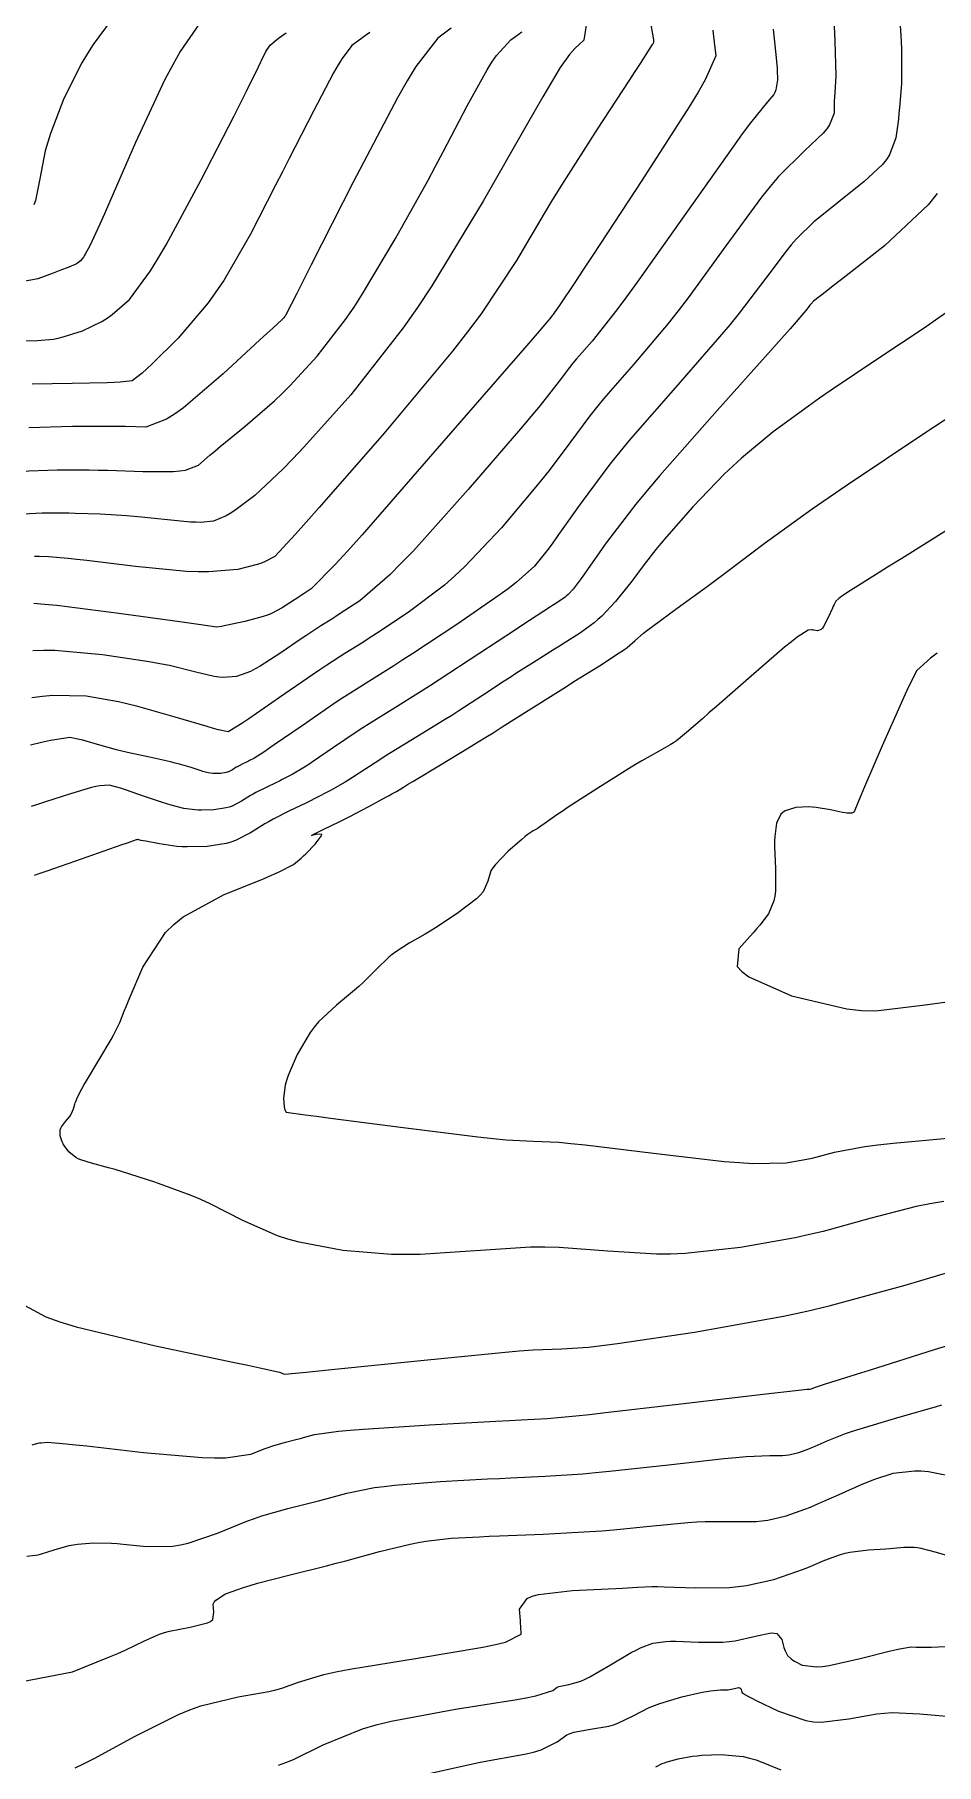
# Model space of a CAD drawing. Header units: metres. Extents: x 837475 to 838479, y 1189012 to 1191015.
# Drawn here: x 838121.3 to 838189.3, y 1189330.8 to 1189461.3 of the extents above; entities that cross this region are included whole.
import ezdxf

# ---------------------------------------------------------------- set-up
doc = ezdxf.new("R2010")
doc.units = ezdxf.units.M
doc.header["$LTSCALE"] = 0.3
doc.layers.add('COTAS 10', color=1, linetype='Continuous')
doc.layers.add('COTAS INT', color=252, linetype='Continuous')

msp = doc.modelspace()

# ---------------------------------------------------------------- linework, layer by layer
at = {"layer": 'COTAS 10'}
for points, elevation in [([(838127.464, 1189462.937), (838125.682, 1189460.542), (838125.239, 1189459.846), (838124.817, 1189459.135), (838123.475, 1189456.447), (838122.464, 1189453.827), (838122.252, 1189453.159), (838122.068, 1189452.515), (838121.649, 1189450.398), (838121.321, 1189448.77), (838121.195, 1189448.435)], 1880), ([(838120.12, 1189428.355), (838122.964, 1189428.459), (838125.368, 1189428.449), (838126.062, 1189428.437), (838126.77, 1189428.421), (838129.428, 1189428.332), (838131.737, 1189428.338), (838132.223, 1189428.381), (838132.644, 1189428.443), (838133.613, 1189428.82), (838134.482, 1189429.571), (838134.84, 1189429.87), (838135.249, 1189430.207), (838137.149, 1189431.751), (838139.34, 1189433.655), (838139.932, 1189434.219), (838140.517, 1189434.798), (838142.579, 1189437.025), (838144.713, 1189439.804), (838145.345, 1189440.733), (838145.994, 1189441.731), (838148.486, 1189445.908), (838150.9, 1189450.256), (838151.501, 1189451.362), (838152.071, 1189452.425), (838153.885, 1189455.908), (838155.376, 1189458.621), (838155.743, 1189459.198), (838156.089, 1189459.7), (838157.176, 1189460.885), (838158.008, 1189461.491)], 1890), ([(838181.543, 1189461.912), (838181.615, 1189460.777), (838181.673, 1189458.174), (838181.593, 1189456.873), (838181.578, 1189456.558), (838181.566, 1189456.263), (838181.548, 1189455.364), (838181.209, 1189454.463), (838180.995, 1189454.168), (838180.729, 1189453.852), (838179.332, 1189452.546), (838177.363, 1189450.569), (838176.736, 1189449.831), (838176.073, 1189449.01), (838173.386, 1189445.355), (838170.544, 1189441.434), (838169.785, 1189440.444), (838169.038, 1189439.496), (838166.439, 1189436.421), (838164.164, 1189433.809), (838163.621, 1189433.153), (838163.117, 1189432.526), (838161.609, 1189430.505), (838160.053, 1189428.407), (838159.517, 1189427.731), (838158.936, 1189427.014), (838156.458, 1189424.084), (838153.693, 1189421.158), (838152.931, 1189420.443), (838152.17, 1189419.771), (838149.435, 1189417.69), (838147.043, 1189416.116), (838146.5, 1189415.763), (838146.007, 1189415.445), (838144.658, 1189414.599), (838143.285, 1189413.72), (838142.779, 1189413.382), (838142.217, 1189413.003), (838139.734, 1189411.293), (838137.411, 1189409.694), (838136.951, 1189409.385), (838136.571, 1189409.134), (838135.86, 1189408.713), (838135.131, 1189408.857), (838134.739, 1189408.963), (838134.264, 1189409.097), (838131.863, 1189409.821), (838129.046, 1189410.616), (838128.31, 1189410.795), (838127.592, 1189410.956), (838125.156, 1189411.388), (838122.625, 1189411.446), (838121.848, 1189411.371), (838121.038, 1189411.256)], 1900), ([(838191.903, 1189425.065), (838186.648, 1189421.777), (838185.578, 1189421.107), (838184.673, 1189420.54), (838182.795, 1189419.362), (838182.142, 1189418.935), (838182.01, 1189418.842), (838181.9, 1189418.761), (838181.68, 1189418.561), (838181.543, 1189418.293), (838181.485, 1189418.168), (838181.418, 1189418.022), (838181.106, 1189417.312), (838180.758, 1189416.642), (838180.669, 1189416.521), (838180.583, 1189416.427), (838180.3, 1189416.322), (838180.031, 1189416.378), (838179.954, 1189416.386), (838179.877, 1189416.391), (838179.589, 1189416.381), (838178.751, 1189415.831), (838178.327, 1189415.494), (838177.819, 1189415.078), (838175.289, 1189412.911), (838172.672, 1189410.622), (838172.11, 1189410.128), (838171.618, 1189409.696), (838170.427, 1189408.643), (838169.657, 1189408.026), (838169.43, 1189407.869), (838169.197, 1189407.719), (838168.307, 1189407.225), (838167.04, 1189406.524), (838166.569, 1189406.243), (838166.046, 1189405.924), (838163.723, 1189404.456), (838161.496, 1189403.011), (838161.033, 1189402.705), (838160.637, 1189402.441), (838159.761, 1189401.829), (838159.355, 1189401.528), (838159.254, 1189401.46), (838159.159, 1189401.399), (838158.861, 1189401.234), (838158.412, 1189400.925), (838158.222, 1189400.774), (838158.004, 1189400.593), (838156.979, 1189399.704), (838156.005, 1189398.702), (838155.819, 1189398.451), (838155.669, 1189398.211), (838155.428, 1189397.44), (838155.074, 1189396.643), (838154.852, 1189396.386), (838154.576, 1189396.115), (838153.135, 1189395.005), (838151.49, 1189393.925), (838151.086, 1189393.671), (838150.705, 1189393.437), (838149.516, 1189392.758), (838148.502, 1189392.124), (838148.231, 1189391.919), (838147.964, 1189391.701), (838147.037, 1189390.809), (838146.026, 1189389.801), (838145.707, 1189389.51), (838145.371, 1189389.214), (838144.016, 1189388.105), (838142.67, 1189386.839), (838142.339, 1189386.444), (838142.027, 1189386.03), (838141.053, 1189384.374), (838140.375, 1189382.785), (838140.25, 1189382.412), (838140.152, 1189382.069), (838140.023, 1189381.075), (838140.083, 1189380.425), (838140.105, 1189380.299), (838140.129, 1189380.197), (838140.23, 1189380.025), (838141.653, 1189379.835), (838142.51, 1189379.722), (838143.566, 1189379.583), (838149.053, 1189378.865), (838154.692, 1189378.168), (838155.844, 1189378.043), (838156.819, 1189377.947), (838158.865, 1189377.847), (838160.797, 1189377.762), (838161.701, 1189377.675), (838162.766, 1189377.561), (838167.941, 1189376.924), (838173.258, 1189376.317), (838174.412, 1189376.222), (838175.427, 1189376.16), (838177.941, 1189376.201), (838179.481, 1189376.478), (838179.882, 1189376.565), (838180.271, 1189376.655), (838181.585, 1189377.016), (838183.861, 1189377.433), (838184.857, 1189377.559), (838186.012, 1189377.689), (838191.503, 1189378.195)], 1910), ([(838120.333, 1189337.085), (838124.121, 1189337.833), (838126.915, 1189338.949), (838127.535, 1189339.211), (838128.089, 1189339.453), (838129.537, 1189340.158), (838130.685, 1189340.665), (838131.05, 1189340.783), (838131.436, 1189340.891), (838133, 1189341.197), (838134.306, 1189341.517), (838134.529, 1189341.633), (838134.692, 1189341.762), (838134.778, 1189342.325), (838134.728, 1189342.927), (838134.804, 1189343.079), (838134.92, 1189343.226), (838135.664, 1189343.706), (838137.019, 1189344.194), (838137.519, 1189344.345), (838138.074, 1189344.504), (838140.53, 1189345.137), (838143.271, 1189345.819), (838144.006, 1189346.008), (838144.729, 1189346.198), (838147.256, 1189346.887), (838149.58, 1189347.463), (838150.176, 1189347.582), (838150.752, 1189347.682), (838152.663, 1189347.9), (838154.811, 1189348.01), (838155.537, 1189348.044), (838156.319, 1189348.079), (838159.618, 1189348.217), (838163.12, 1189348.4), (838164.03, 1189348.464), (838164.915, 1189348.533), (838167.896, 1189348.83), (838170.527, 1189349.083), (838171.191, 1189349.124), (838171.827, 1189349.153), (838173.893, 1189349.154), (838175.66, 1189349.171), (838176.108, 1189349.21), (838176.539, 1189349.263), (838177.945, 1189349.581), (838179.34, 1189350.083), (838179.763, 1189350.253), (838180.202, 1189350.436), (838181.921, 1189351.208), (838183.656, 1189351.976), (838184.106, 1189352.156), (838184.542, 1189352.322), (838186.005, 1189352.804), (838187.599, 1189352.991), (838188.118, 1189352.971), (838188.67, 1189352.92), (838190.944, 1189352.475)], 1900)]:
    msp.add_lwpolyline(points, dxfattribs=dict(at, elevation=elevation))
at = {"layer": 'COTAS INT'}
for points, elevation in [([(838134.191, 1189462.833), (838132.246, 1189459.997), (838131.675, 1189458.994), (838131.09, 1189457.896), (838128.863, 1189453.143), (838126.925, 1189448.682), (838126.522, 1189447.767), (838126.178, 1189446.992), (838125.419, 1189445.351), (838125.083, 1189444.73), (838125.005, 1189444.597), (838124.934, 1189444.482), (838124.732, 1189444.208), (838124.501, 1189444.039), (838124.41, 1189443.99), (838124.309, 1189443.939), (838123.849, 1189443.747), (838123.165, 1189443.488), (838122.922, 1189443.396), (838122.657, 1189443.294), (838121.505, 1189442.852), (838119.212, 1189442.426)], 1882), ([(838162.953, 1189462.618), (838162.684, 1189460.866), (838161.99, 1189460.219), (838161.796, 1189460.002), (838161.603, 1189459.769), (838160.9, 1189458.793), (838159.581, 1189456.587), (838158.999, 1189455.58), (838158.322, 1189454.4), (838155.094, 1189448.705), (838151.224, 1189442.321), (838150.142, 1189440.707), (838149.055, 1189439.159), (838145.094, 1189434.122), (838141.558, 1189430.156), (838140.739, 1189429.282), (838139.99, 1189428.507), (838137.862, 1189426.52), (838136.368, 1189425.402), (838136.018, 1189425.175), (838135.696, 1189424.983), (838134.761, 1189424.585), (838133.77, 1189424.499), (838133.412, 1189424.504), (838133.018, 1189424.521), (838131.29, 1189424.685), (838129.317, 1189424.898), (838128.767, 1189424.946), (838128.216, 1189424.989), (838126.213, 1189425.104), (838124.316, 1189425.17), (838123.831, 1189425.181), (838123.364, 1189425.19), (838121.822, 1189425.199), (838119.422, 1189425.074)], 1892), ([(838186.518, 1189462.327), (838186.584, 1189461.215), (838186.631, 1189460.217), (838186.63, 1189457.567), (838186.486, 1189455.784), (838186.442, 1189455.334), (838186.396, 1189454.902), (838186.215, 1189453.502), (838185.727, 1189452.214), (838185.488, 1189451.854), (838185.203, 1189451.492), (838183.798, 1189450.173), (838182.185, 1189448.901), (838181.769, 1189448.57), (838181.367, 1189448.247), (838180.027, 1189447.153), (838178.709, 1189445.874), (838178.321, 1189445.433), (838177.922, 1189444.955), (838176.399, 1189442.916), (838174.386, 1189440.263), (838173.68, 1189439.398), (838172.908, 1189438.476), (838169.579, 1189434.676), (838166.195, 1189430.789), (838165.388, 1189429.813), (838164.637, 1189428.881), (838162.395, 1189425.874), (838160.727, 1189423.499), (838160.339, 1189422.966), (838159.983, 1189422.485), (838158.961, 1189421.198), (838157.566, 1189419.952), (838156.974, 1189419.498), (838156.293, 1189418.997), (838153.092, 1189416.795), (838149.773, 1189414.61), (838149.019, 1189414.12), (838148.336, 1189413.68), (838146.463, 1189412.506), (838144.834, 1189411.477), (838144.304, 1189411.129), (838143.741, 1189410.753), (838141.424, 1189409.166), (838139.322, 1189407.713), (838138.894, 1189407.421), (838138.534, 1189407.177), (838137.787, 1189406.697), (838137.472, 1189406.531), (838137.383, 1189406.486), (838137.294, 1189406.442), (838136.963, 1189406.284), (838136.64, 1189406.122), (838136.555, 1189406.075), (838136.471, 1189406.028), (838136.184, 1189405.848), (838135.883, 1189405.693), (838135.79, 1189405.661), (838135.693, 1189405.634), (838135.31, 1189405.574), (838134.914, 1189405.564), (838134.809, 1189405.567), (838134.707, 1189405.574), (838134.354, 1189405.622), (838133.952, 1189405.721), (838133.818, 1189405.761), (838133.675, 1189405.805), (838133.075, 1189406.008), (838132.189, 1189406.27), (838131.865, 1189406.352), (838131.507, 1189406.439), (838129.929, 1189406.784), (838128.258, 1189407.153), (838127.842, 1189407.254), (838127.445, 1189407.354), (838126.179, 1189407.71), (838125.142, 1189408.01), (838124.889, 1189408.075), (838124.652, 1189408.131), (838123.922, 1189408.27), (838122.467, 1189408.06), (838121.772, 1189407.898), (838120.951, 1189407.691)], 1902), ([(838167.657, 1189462.432), (838167.923, 1189460.885), (838167.932, 1189460.787), (838167.934, 1189460.766), (838167.936, 1189460.748), (838167.941, 1189460.704), (838167.901, 1189460.617), (838167.874, 1189460.572), (838167.84, 1189460.517), (838167.663, 1189460.241), (838166.919, 1189459.102), (838166.529, 1189458.503), (838166.058, 1189457.78), (838163.69, 1189454.147), (838161, 1189449.929), (838160.325, 1189448.838), (838159.681, 1189447.781), (838157.61, 1189444.241), (838154.938, 1189440.224), (838153.915, 1189438.865), (838152.77, 1189437.4), (838147.61, 1189431.219), (838142.72, 1189425.611), (838141.744, 1189424.506), (838140.933, 1189423.596), (838139.368, 1189421.929), (838138.641, 1189421.535), (838138.357, 1189421.428), (838138.039, 1189421.322), (838136.591, 1189420.946), (838134.384, 1189420.756), (838133.587, 1189420.766), (838132.708, 1189420.804), (838128.862, 1189421.169), (838125.197, 1189421.613), (838124.433, 1189421.7), (838123.778, 1189421.772), (838122.318, 1189421.904), (838121.61, 1189421.928), (838121.429, 1189421.933), (838121.255, 1189421.936)], 1894), ([(838120.387, 1189438.184), (838121.457, 1189438.205), (838122.673, 1189438.323), (838123.036, 1189438.394), (838123.411, 1189438.483), (838124.86, 1189438.943), (838126.331, 1189439.652), (838126.719, 1189439.897), (838127.099, 1189440.164), (838128.403, 1189441.302), (838129.994, 1189443.461), (838130.556, 1189444.371), (838131.17, 1189445.417), (838133.824, 1189450.323), (838136.31, 1189455.153), (838136.817, 1189456.152), (838137.246, 1189457.004), (838138.144, 1189458.857), (838138.515, 1189459.649), (838138.612, 1189459.832), (838138.708, 1189460), (838139.032, 1189460.472), (838139.639, 1189460.995), (838139.913, 1189461.194), (838140.232, 1189461.416)], 1884), ([(838152.675, 1189461.754), (838151.661, 1189461.017), (838150.012, 1189458.865), (838149.362, 1189457.79), (838148.627, 1189456.508), (838145.272, 1189450.144), (838142.121, 1189443.915), (838141.514, 1189442.716), (838141.022, 1189441.746), (838140.207, 1189440.144), (838140.146, 1189440.042), (838140.13, 1189440.018), (838140.115, 1189439.995), (838140.063, 1189439.927), (838140.013, 1189439.873), (838139.998, 1189439.859), (838139.984, 1189439.845), (838139.93, 1189439.799), (838139.213, 1189439.141), (838138.78, 1189438.742), (838138.245, 1189438.249), (838135.466, 1189435.685), (838132.479, 1189433.138), (838131.812, 1189432.656), (838131.216, 1189432.271), (838129.642, 1189431.686), (838128.113, 1189431.719), (838127.544, 1189431.724), (838126.912, 1189431.726), (838124.107, 1189431.718), (838120.818, 1189431.635)], 1888), ([(838146.533, 1189461.443), (838146.206, 1189461.202), (838145.916, 1189460.989), (838145.183, 1189460.452), (838144.44, 1189459.476), (838144.145, 1189458.986), (838143.81, 1189458.401), (838142.279, 1189455.493), (838140.465, 1189451.923), (838139.953, 1189450.92), (838139.436, 1189449.911), (838137.531, 1189446.216), (838135.518, 1189442.744), (838134.932, 1189441.876), (838134.335, 1189441.048), (838132.073, 1189438.395), (838130.12, 1189436.446), (838129.716, 1189436.062), (838129.372, 1189435.746), (838128.623, 1189435.17), (838127.707, 1189435.057), (838127.258, 1189435.034), (838126.723, 1189435.014), (838124.081, 1189434.97), (838121.083, 1189434.913)], 1886), ([(838176.955, 1189461.695), (838177.023, 1189460.969), (838177.173, 1189459.536), (838177.236, 1189458.972), (838177.248, 1189458.795), (838177.257, 1189458.607), (838177.274, 1189457.854), (838177.162, 1189457.105), (838177.091, 1189456.921), (838177.003, 1189456.747), (838176.537, 1189456.202), (838175.24, 1189454.621), (838174.626, 1189453.794), (838173.903, 1189452.798), (838170.372, 1189447.795), (838166.702, 1189442.605), (838165.891, 1189441.491), (838165.168, 1189440.517), (838163.298, 1189438.167), (838162.133, 1189436.829), (838161.855, 1189436.493), (838161.596, 1189436.172), (838160.824, 1189435.137), (838159.378, 1189433.314), (838158.695, 1189432.496), (838157.889, 1189431.543), (838153.955, 1189426.97), (838149.821, 1189422.363), (838148.888, 1189421.389), (838148.048, 1189420.545), (838145.778, 1189418.586), (838144.313, 1189417.621), (838143.98, 1189417.405), (838143.679, 1189417.211), (838142.852, 1189416.693), (838142.012, 1189416.154), (838141.702, 1189415.947), (838141.358, 1189415.715), (838139.837, 1189414.668), (838138.263, 1189413.655), (838137.887, 1189413.444), (838137.535, 1189413.265), (838136.48, 1189412.868), (838135.47, 1189412.8), (838135.147, 1189412.828), (838134.806, 1189412.875), (838133.419, 1189413.212), (838131.423, 1189413.695), (838130.698, 1189413.835), (838129.898, 1189413.976), (838126.389, 1189414.507), (838122.784, 1189414.832), (838121.924, 1189414.843), (838121.124, 1189414.821)], 1898), ([(838172.414, 1189461.608), (838172.461, 1189461.122), (838172.504, 1189460.697), (838172.624, 1189459.684), (838171.827, 1189457.873), (838171.292, 1189456.945), (838170.62, 1189455.832), (838167.059, 1189450.275), (838163.393, 1189444.71), (838162.654, 1189443.593), (838162.037, 1189442.66), (838160.806, 1189440.82), (838160.435, 1189440.29), (838160.359, 1189440.183), (838160.294, 1189440.093), (838160.157, 1189439.913), (838160.102, 1189439.849), (838160.088, 1189439.833), (838160.076, 1189439.818), (838160.039, 1189439.768), (838158.704, 1189438.221), (838157.873, 1189437.262), (838156.842, 1189436.072), (838151.452, 1189429.856), (838145.948, 1189423.569), (838144.845, 1189422.334), (838143.925, 1189421.319), (838142.121, 1189419.481), (838141.583, 1189419.127), (838141.461, 1189419.047), (838141.351, 1189418.976), (838141.047, 1189418.786), (838140.739, 1189418.588), (838140.625, 1189418.512), (838140.499, 1189418.427), (838139.94, 1189418.043), (838139.116, 1189417.616), (838138.822, 1189417.504), (838138.5, 1189417.395), (838137.1, 1189417.024), (838135.809, 1189416.744), (838135.556, 1189416.693), (838135.348, 1189416.653), (838134.974, 1189416.603), (838133.799, 1189416.775), (838133.086, 1189416.875), (838132.205, 1189416.997), (838127.622, 1189417.626), (838122.942, 1189418.218), (838122, 1189418.316), (838121.21, 1189418.386)], 1896), ([(838189.31, 1189449.294), (838188.643, 1189448.447), (838185.352, 1189445.358), (838182.108, 1189442.821), (838181.472, 1189442.323), (838180.949, 1189441.913), (838180.004, 1189441.167), (838179.789, 1189440.958), (838179.726, 1189440.887), (838179.661, 1189440.808), (838179.412, 1189440.476), (838178.228, 1189439.092), (838177.574, 1189438.352), (838176.777, 1189437.456), (838172.72, 1189432.93), (838168.406, 1189428.03), (838167.447, 1189426.899), (838166.591, 1189425.865), (838164.351, 1189422.943), (838163.013, 1189421.019), (838162.726, 1189420.614), (838162.474, 1189420.264), (838161.867, 1189419.46), (838161.487, 1189419.054), (838161.38, 1189418.954), (838161.272, 1189418.861), (838160.871, 1189418.571), (838160.438, 1189418.3), (838160.308, 1189418.219), (838160.174, 1189418.135), (838159.656, 1189417.808), (838158.575, 1189417.104), (838158.086, 1189416.782), (838157.514, 1189416.404), (838154.764, 1189414.583), (838151.769, 1189412.617), (838151.042, 1189412.149), (838150.36, 1189411.713), (838148.268, 1189410.413), (838146.486, 1189409.307), (838146, 1189408.995), (838145.516, 1189408.679), (838143.795, 1189407.513), (838142.282, 1189406.483), (838141.93, 1189406.252), (838141.606, 1189406.044), (838140.68, 1189405.492), (838139.93, 1189405.098), (838139.719, 1189404.991), (838139.505, 1189404.885), (838138.72, 1189404.509), (838137.951, 1189404.125), (838137.748, 1189404.013), (838137.549, 1189403.9), (838136.867, 1189403.472), (838136.149, 1189403.104), (838135.928, 1189403.028), (838135.698, 1189402.963), (838134.785, 1189402.821), (838133.843, 1189402.796), (838133.594, 1189402.805), (838133.35, 1189402.821), (838132.512, 1189402.934), (838131.555, 1189403.171), (838131.236, 1189403.265), (838130.895, 1189403.37), (838129.468, 1189403.852), (838128.113, 1189404.321), (838127.816, 1189404.419), (838127.554, 1189404.502), (838126.891, 1189404.685), (838126.174, 1189404.64), (838125.877, 1189404.579), (838125.538, 1189404.498), (838123.958, 1189404.03), (838122.073, 1189403.419), (838121.541, 1189403.248), (838121.005, 1189403.075)], 1904), ([(838190.022, 1189440.312), (838189.199, 1189439.745), (838188.333, 1189439.153), (838184.835, 1189436.818), (838181.321, 1189434.458), (838180.445, 1189433.851), (838179.61, 1189433.264), (838176.943, 1189431.313), (838174.561, 1189429.342), (838173.906, 1189428.743), (838173.253, 1189428.121), (838170.908, 1189425.68), (838168.911, 1189423.419), (838168.476, 1189422.91), (838168.093, 1189422.451), (838167.138, 1189421.22), (838166.442, 1189420.261), (838166.223, 1189419.975), (838165.991, 1189419.679), (838165.058, 1189418.536), (838164.03, 1189417.436), (838163.739, 1189417.167), (838163.445, 1189416.914), (838162.361, 1189416.128), (838161.186, 1189415.394), (838160.834, 1189415.174), (838160.472, 1189414.946), (838159.069, 1189414.061), (838157.552, 1189413.09), (838157.117, 1189412.808), (838156.676, 1189412.521), (838155.03, 1189411.438), (838153.243, 1189410.279), (838152.714, 1189409.944), (838152.169, 1189409.603), (838150.073, 1189408.319), (838148.139, 1189407.137), (838147.696, 1189406.86), (838147.292, 1189406.604), (838146.166, 1189405.861), (838145.242, 1189405.253), (838144.965, 1189405.083), (838144.679, 1189404.912), (838143.573, 1189404.287), (838142.389, 1189403.666), (838142.054, 1189403.497), (838141.717, 1189403.329), (838140.476, 1189402.735), (838139.261, 1189402.128), (838138.941, 1189401.952), (838138.626, 1189401.772), (838137.549, 1189401.097), (838136.416, 1189400.515), (838136.067, 1189400.395), (838135.703, 1189400.292), (838134.261, 1189400.067), (838132.773, 1189400.028), (838132.379, 1189400.042), (838131.994, 1189400.067), (838130.669, 1189400.247), (838129.642, 1189400.449), (838129.444, 1189400.488), (838129.285, 1189400.52), (838129.02, 1189400.574), (838128.992, 1189400.576), (838128.982, 1189400.574), (838128.969, 1189400.572), (838128.914, 1189400.556), (838128.241, 1189400.321), (838127.839, 1189400.18), (838127.344, 1189400.006), (838124.779, 1189399.107), (838122.178, 1189398.197), (838121.66, 1189398.017), (838121.231, 1189397.869)], 1906), ([(838189.818, 1189373.289), (838188.767, 1189373.108), (838187.742, 1189372.906), (838184.249, 1189372.002), (838180.727, 1189371.033), (838179.683, 1189370.791), (838178.609, 1189370.56), (838174.481, 1189369.817), (838170.318, 1189369.369), (838169.221, 1189369.323), (838168.149, 1189369.311), (838164.481, 1189369.549), (838160.815, 1189369.832), (838159.745, 1189369.847), (838158.65, 1189369.836), (838150.343, 1189369.297), (838149.247, 1189369.285), (838148.174, 1189369.301), (838144.498, 1189369.584), (838141.2, 1189370.215), (838140.366, 1189370.449), (838139.567, 1189370.71), (838136.968, 1189371.867), (838134.505, 1189373.115), (838133.792, 1189373.433), (838133.065, 1189373.739), (838130.328, 1189374.744), (838127.876, 1189375.527), (838127.33, 1189375.693), (838126.84, 1189375.837), (838125.551, 1189376.174), (838124.733, 1189376.423), (838124.541, 1189376.512), (838124.363, 1189376.609), (838123.847, 1189377.034), (838123.491, 1189377.513), (838123.415, 1189377.645), (838123.348, 1189377.776), (838123.19, 1189378.246), (838123.192, 1189378.696), (838123.227, 1189378.815), (838123.277, 1189378.931), (838123.579, 1189379.331), (838123.918, 1189379.709), (838123.99, 1189379.813), (838124.053, 1189379.915), (838124.202, 1189380.281), (838124.3, 1189380.636), (838124.33, 1189380.732), (838124.362, 1189380.827), (838124.488, 1189381.161), (838124.817, 1189381.789), (838124.977, 1189382.069), (838125.167, 1189382.394), (838126.1, 1189383.952), (838127.028, 1189385.514), (838127.215, 1189385.843), (838127.371, 1189386.126), (838127.679, 1189386.775), (838128.013, 1189387.63), (838128.184, 1189388.044), (838128.39, 1189388.535), (838129.42, 1189390.949), (838131.122, 1189393.563), (838131.753, 1189394.181), (838132.452, 1189394.753), (838135.551, 1189396.437), (838138.511, 1189397.627), (838139.123, 1189397.888), (838139.644, 1189398.12), (838140.775, 1189398.709), (838141.356, 1189399.184), (838141.531, 1189399.343), (838141.712, 1189399.515), (838142.416, 1189400.233), (838142.879, 1189400.83), (838142.908, 1189400.924), (838142.894, 1189400.988), (838142.487, 1189400.961), (838142.151, 1189400.879), (838142.181, 1189400.907), (838142.266, 1189400.958), (838143.02, 1189401.327), (838144.221, 1189401.908), (838144.587, 1189402.093), (838144.968, 1189402.289), (838146.465, 1189403.082), (838147.752, 1189403.779), (838148, 1189403.913), (838148.202, 1189404.023), (838148.537, 1189404.208), (838149.067, 1189404.53), (838149.391, 1189404.725), (838149.792, 1189404.967), (838151.879, 1189406.226), (838153.977, 1189407.492), (838154.385, 1189407.739), (838154.718, 1189407.941), (838155.295, 1189408.293), (838155.837, 1189408.638), (838156.148, 1189408.835), (838156.528, 1189409.076), (838158.482, 1189410.313), (838160.77, 1189411.757), (838161.361, 1189412.129), (838161.934, 1189412.488), (838163.851, 1189413.685), (838165.353, 1189414.65), (838165.665, 1189414.864), (838165.932, 1189415.055), (838166.518, 1189415.553), (838167.186, 1189416.144), (838167.504, 1189416.394), (838167.88, 1189416.681), (838169.719, 1189418.031), (838172.072, 1189419.748), (838172.772, 1189420.266), (838173.493, 1189420.804), (838176.274, 1189422.899), (838179.906, 1189425.529), (838181.164, 1189426.402), (838182.531, 1189427.339), (838188.382, 1189431.247), (838193.909, 1189434.876)], 1908), ([(838189.319, 1189414.632), (838188.809, 1189414.256), (838187.789, 1189413.33), (838187.161, 1189412.102), (838186.897, 1189411.536), (838186.595, 1189410.871), (838185.178, 1189407.654), (838183.837, 1189404.545), (838183.583, 1189403.948), (838183.378, 1189403.467), (838183.06, 1189402.683), (838183.038, 1189402.642), (838183.02, 1189402.629), (838182.998, 1189402.615), (838182.874, 1189402.559), (838182.533, 1189402.562), (838182.374, 1189402.585), (838182.186, 1189402.618), (838181.274, 1189402.818), (838180.205, 1189403.006), (838179.919, 1189403.031), (838179.637, 1189403.045), (838178.654, 1189402.997), (838177.851, 1189402.742), (838177.681, 1189402.625), (838177.535, 1189402.488), (838177.201, 1189401.827), (838177.078, 1189400.816), (838177.065, 1189400.459), (838177.061, 1189400.068), (838177.126, 1189398.376), (838177.122, 1189396.693), (838177.075, 1189396.307), (838177.009, 1189395.956), (838176.604, 1189394.98), (838175.938, 1189394.121), (838175.706, 1189393.844), (838175.454, 1189393.55), (838174.376, 1189392.346), (838174.247, 1189391.003), (838174.594, 1189390.62), (838175.107, 1189390.234), (838178.342, 1189388.801), (838182.512, 1189387.807), (838183.615, 1189387.698), (838184.695, 1189387.659), (838188.408, 1189388.119), (838191.745, 1189388.564)], 1912), ([(838119.907, 1189365.785), (838122.111, 1189364.581), (838123.153, 1189364.221), (838124.383, 1189363.848), (838130.387, 1189362.405), (838136.214, 1189361.177), (838137.333, 1189360.941), (838138.237, 1189360.749), (838139.718, 1189360.429), (838139.798, 1189360.4), (838139.84, 1189360.382), (838139.912, 1189360.346), (838139.987, 1189360.312), (838140.011, 1189360.304), (838140.035, 1189360.298), (838140.131, 1189360.279), (838141.727, 1189360.425), (838142.697, 1189360.522), (838143.895, 1189360.644), (838150.131, 1189361.286), (838156.503, 1189361.91), (838157.788, 1189362.02), (838158.865, 1189362.103), (838161.021, 1189362.175), (838163.04, 1189362.304), (838164.031, 1189362.423), (838165.209, 1189362.577), (838171.021, 1189363.433), (838177.736, 1189364.641), (838179.484, 1189365.017), (838181.182, 1189365.412), (838186.914, 1189366.987), (838191.623, 1189368.378)], 1906), ([(838121.071, 1189354.937), (838121.506, 1189355.061), (838121.63, 1189355.085), (838121.755, 1189355.105), (838122.223, 1189355.14), (838123.627, 1189355.026), (838124.343, 1189354.952), (838125.201, 1189354.86), (838129.483, 1189354.373), (838133.89, 1189353.982), (838134.828, 1189353.95), (838135.643, 1189353.951), (838137.566, 1189354.23), (838138.65, 1189354.672), (838138.935, 1189354.775), (838139.215, 1189354.87), (838140.173, 1189355.146), (838141.068, 1189355.368), (838141.308, 1189355.43), (838141.545, 1189355.492), (838142.37, 1189355.717), (838144.187, 1189355.966), (838145.049, 1189356.043), (838146.066, 1189356.123), (838151.037, 1189356.443), (838156.038, 1189356.726), (838157.074, 1189356.783), (838157.96, 1189356.831), (838159.901, 1189356.929), (838162.064, 1189357.125), (838163.091, 1189357.235), (838164.302, 1189357.37), (838170.218, 1189358.057), (838175.977, 1189358.735), (838177.089, 1189358.864), (838177.992, 1189358.967), (838179.509, 1189359.127), (838179.651, 1189359.129), (838179.687, 1189359.132), (838179.722, 1189359.136), (838179.835, 1189359.162), (838179.947, 1189359.202), (838179.981, 1189359.216), (838180.016, 1189359.23), (838180.155, 1189359.293), (838180.36, 1189359.373), (838180.437, 1189359.399), (838180.524, 1189359.427), (838180.91, 1189359.542), (838182.44, 1189360.016), (838183.247, 1189360.27), (838184.221, 1189360.577), (838189.121, 1189362.129), (838194.068, 1189363.633)], 1904), ([(838120.673, 1189346.556), (838121.318, 1189346.615), (838121.535, 1189346.66), (838121.768, 1189346.717), (838122.746, 1189347.026), (838123.858, 1189347.343), (838124.176, 1189347.405), (838124.498, 1189347.455), (838125.696, 1189347.545), (838127.056, 1189347.515), (838127.481, 1189347.49), (838127.925, 1189347.458), (838129.702, 1189347.283), (838131.687, 1189347.3), (838132.262, 1189347.39), (838132.848, 1189347.517), (838135.057, 1189348.282), (838137.257, 1189349.179), (838137.838, 1189349.388), (838138.406, 1189349.582), (838140.351, 1189350.141), (838142.17, 1189350.594), (838142.657, 1189350.719), (838143.137, 1189350.845), (838144.813, 1189351.302), (838146.883, 1189351.714), (838147.613, 1189351.812), (838148.409, 1189351.903), (838151.85, 1189352.171), (838155.424, 1189352.368), (838156.305, 1189352.413), (838157.139, 1189352.455), (838159.759, 1189352.573), (838162.592, 1189352.763), (838163.56, 1189352.85), (838164.608, 1189352.951), (838169.057, 1189353.443), (838173.252, 1189353.909), (838174.14, 1189353.994), (838174.909, 1189354.06), (838176.701, 1189354.141), (838177.655, 1189354.15), (838177.898, 1189354.171), (838178.13, 1189354.2), (838178.89, 1189354.371), (838179.644, 1189354.643), (838179.872, 1189354.734), (838180.109, 1189354.833), (838181.038, 1189355.25), (838182.415, 1189355.79), (838182.935, 1189355.966), (838183.516, 1189356.153), (838186.113, 1189356.927), (838188.653, 1189357.652), (838189.197, 1189357.809), (838189.671, 1189357.947)], 1902), ([(838124.307, 1189330.575), (838124.998, 1189330.917), (838125.74, 1189331.298), (838128.839, 1189332.986), (838132.116, 1189334.615), (838132.97, 1189334.959), (838133.8, 1189335.256), (838136.608, 1189335.939), (838138.921, 1189336.34), (838139.44, 1189336.46), (838139.906, 1189336.583), (838141.152, 1189337.058), (838143.079, 1189337.636), (838143.975, 1189337.824), (838145.028, 1189338.024), (838150.138, 1189338.848), (838155.068, 1189339.676), (838156.008, 1189339.879), (838156.763, 1189340.07), (838157.951, 1189340.667), (838157.924, 1189341.276), (838157.912, 1189341.475), (838157.899, 1189341.687), (838157.836, 1189342.563), (838158.401, 1189343.362), (838158.784, 1189343.525), (838159.264, 1189343.663), (838161.818, 1189343.954), (838164.514, 1189344.072), (838165.085, 1189344.102), (838165.58, 1189344.129), (838166.734, 1189344.217), (838167.801, 1189344.257), (838168.242, 1189344.254), (838168.745, 1189344.246), (838171.085, 1189344.167), (838173.665, 1189344.192), (838174.319, 1189344.249), (838174.948, 1189344.327), (838177.001, 1189344.791), (838178.736, 1189345.381), (838179.163, 1189345.54), (838179.568, 1189345.696), (838180.839, 1189346.239), (838182.027, 1189346.682), (838182.38, 1189346.774), (838182.743, 1189346.852), (838184.14, 1189347.025), (838185.441, 1189347.111), (838185.743, 1189347.134), (838186.021, 1189347.157), (838186.817, 1189347.238), (838187.574, 1189347.228), (838187.828, 1189347.193), (838188.101, 1189347.144), (838189.244, 1189346.851), (838190.786, 1189346.407)], 1898), ([(838139.647, 1189330.789), (838140.203, 1189330.987), (838140.777, 1189331.217), (838143.011, 1189332.314), (838145.979, 1189333.519), (838147.017, 1189333.819), (838148.148, 1189334.103), (838153.011, 1189335.006), (838157.463, 1189335.711), (838158.334, 1189335.871), (838159.049, 1189336.015), (838160.326, 1189336.41), (838160.667, 1189336.658), (838160.791, 1189336.711), (838160.929, 1189336.757), (838161.536, 1189336.865), (838162.441, 1189337.131), (838162.766, 1189337.277), (838163.123, 1189337.454), (838164.685, 1189338.351), (838166.254, 1189339.272), (838166.617, 1189339.464), (838166.949, 1189339.627), (838167.889, 1189339.989), (838168.864, 1189340.113), (838169.217, 1189340.127), (838169.607, 1189340.132), (838171.319, 1189340.074), (838173.165, 1189340.073), (838173.639, 1189340.112), (838174.098, 1189340.169), (838175.623, 1189340.521), (838176.795, 1189340.764), (838177.03, 1189340.752), (838177.227, 1189340.706), (838177.619, 1189340.256), (838177.768, 1189339.664), (838177.812, 1189339.529), (838177.858, 1189339.406), (838178.033, 1189339.067), (838178.314, 1189338.794), (838178.426, 1189338.714), (838178.553, 1189338.632), (838179.134, 1189338.318), (838180.22, 1189338.197), (838180.665, 1189338.236), (838181.172, 1189338.307), (838183.524, 1189338.825), (838185.791, 1189339.401), (838186.244, 1189339.509), (838186.622, 1189339.594), (838187.356, 1189339.714), (838187.74, 1189339.693), (838187.896, 1189339.69), (838188.075, 1189339.687), (838188.905, 1189339.689), (838189.927, 1189339.726)], 1896), ([(838150.892, 1189330.127), (838154.87, 1189331.015), (838158.205, 1189331.61), (838158.886, 1189331.776), (838159.464, 1189331.942), (838160.676, 1189332.549), (838161.383, 1189333.065), (838161.642, 1189333.175), (838161.928, 1189333.27), (838163.188, 1189333.495), (838164.555, 1189333.73), (838164.908, 1189333.832), (838165.25, 1189333.951), (838166.395, 1189334.512), (838167.61, 1189335.136), (838167.997, 1189335.293), (838168.405, 1189335.443), (838170.061, 1189335.931), (838171.601, 1189336.283), (838171.937, 1189336.348), (838172.233, 1189336.398), (838172.974, 1189336.462), (838173.432, 1189336.462), (838173.55, 1189336.471), (838173.663, 1189336.486), (838174.042, 1189336.573), (838174.332, 1189336.633), (838174.391, 1189336.63), (838174.44, 1189336.619), (838174.537, 1189336.507), (838174.574, 1189336.36), (838174.585, 1189336.327), (838174.596, 1189336.296), (838174.64, 1189336.212), (838175.083, 1189335.964), (838175.346, 1189335.831), (838175.671, 1189335.669), (838177.349, 1189334.851), (838179.428, 1189334.152), (838180.005, 1189334.066), (838180.583, 1189334.027), (838182.672, 1189334.272), (838184.764, 1189334.666), (838185.343, 1189334.72), (838185.923, 1189334.751), (838188.014, 1189334.664), (838190.032, 1189334.472)], 1894), ([(838168.105, 1189330.674), (838168.593, 1189330.907), (838168.768, 1189330.971), (838168.96, 1189331.036), (838169.8, 1189331.271), (838170.878, 1189331.465), (838171.22, 1189331.503), (838171.581, 1189331.536), (838173.043, 1189331.598), (838174.696, 1189331.431), (838175.178, 1189331.319), (838175.67, 1189331.178), (838177.534, 1189330.433)], 1892)]:
    msp.add_lwpolyline(points, dxfattribs=dict(at, elevation=elevation))

doc.saveas('drawing.dxf')
